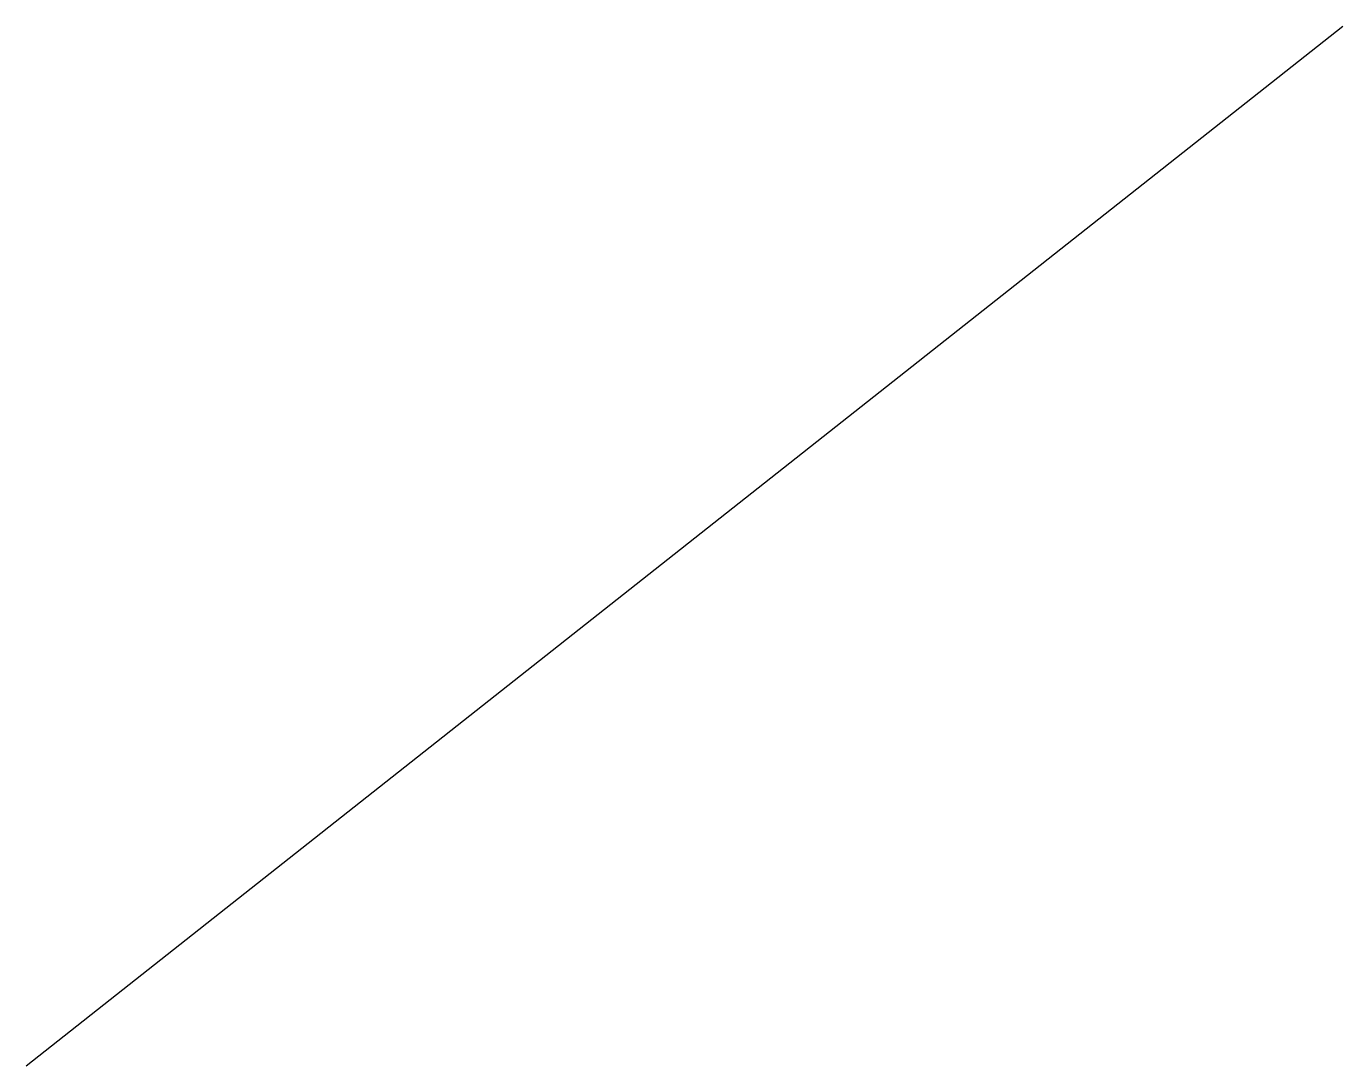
# Model space of a CAD drawing. Header units: metres. Extents: x -295.3 to -221.1, y 21.1 to 79.7.
import ezdxf

# ---------------------------------------------------------------- set-up
doc = ezdxf.new("R2010")
doc.units = ezdxf.units.M

msp = doc.modelspace()

# ---------------------------------------------------------------- linework, layer by layer
msp.add_line((-295.254, 21.072), (-221.055, 79.671))

doc.saveas('drawing.dxf')
